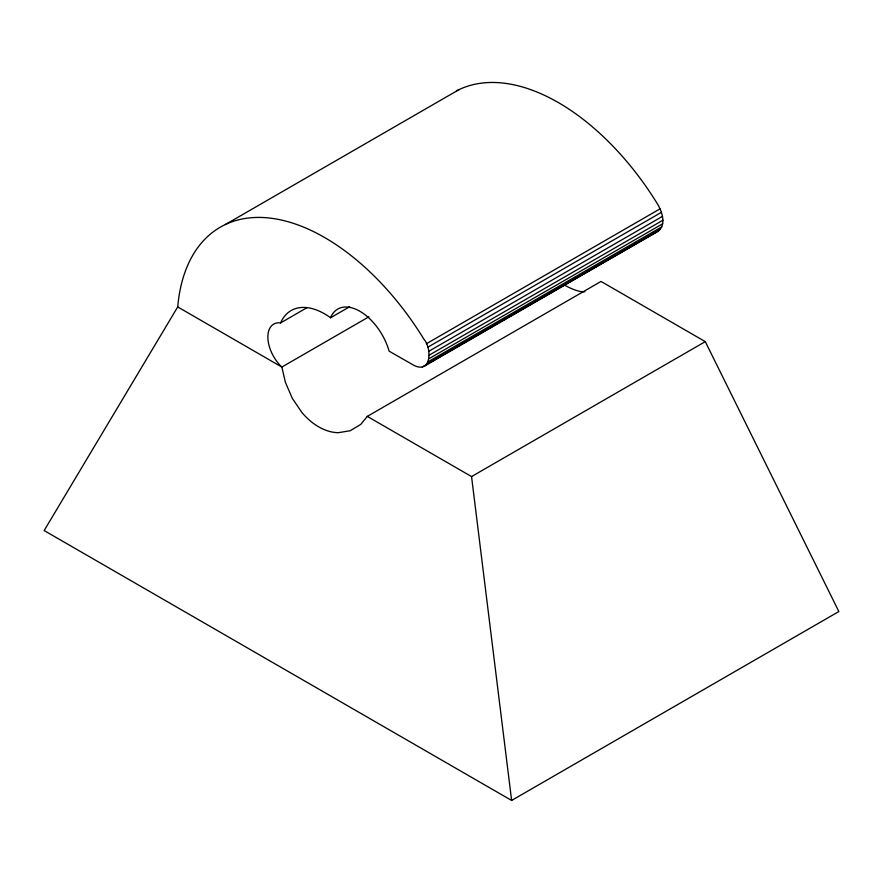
<?xml version="1.0" encoding="UTF-8"?>
<svg xmlns="http://www.w3.org/2000/svg" width="883" height="883" viewBox="0 0 883 883"><rect width="100%" height="100%" fill="white"/><g stroke="black" fill="none" stroke-linecap="round" stroke-linejoin="round"><path stroke-width="1.32" d="M280.595 322.913A67.053 38.72 60 0 1 330.198 317.472L330.551 317.77A44.393 25.629 60 0 1 359.723 311.191A44.393 25.629 60 0 1 389.138 351.191L413.387 365.032C431.445 374.834 432.118 348.388 423.906 339.171A208.719 120.507 60 0 0 271.412 218.267A208.719 120.507 60 0 0 177.715 306.931L44.15 530.562L511.621 800.451L838.85 611.533L705.285 341.633L601.025 281.445L367.295 416.39L360.805 424.37L350.231 430.738L338.211 432.703A65.64 45.121 72 0 1 301.809 412.372L292.339 398.388L285.364 382.207L281.854 367.063A28.179 16.269 60 0 1 267.869 337.792A28.179 16.269 60 0 1 280.595 322.913L306.831 307.77M424.734 365.948L658.464 231.004C666.444 224.194 662.107 211.887 657.647 204.227A208.719 120.507 60 0 0 456.688 90.772M225.353 224.536L459.094 89.591M330.551 317.77L349.624 306.754M368.906 316.798L281.854 367.063L177.715 306.931M426.312 343.796L660.054 208.841M427.692 347.273L661.422 212.328M428.73 351.324L662.46 216.379M429.149 355.187L662.879 220.242M428.939 358.719L662.669 223.774M428.112 361.765L661.842 226.821M426.688 364.204L660.418 229.26M422.317 366.931L498.641 322.869M501.025 321.489L658.464 231.004M367.295 416.39L471.555 476.577L705.285 341.633M584.877 291.71L582.239 291.82A65.64 28.918 50.3 0 1 564.414 284.999M471.555 476.577L511.621 800.451"/></g></svg>
